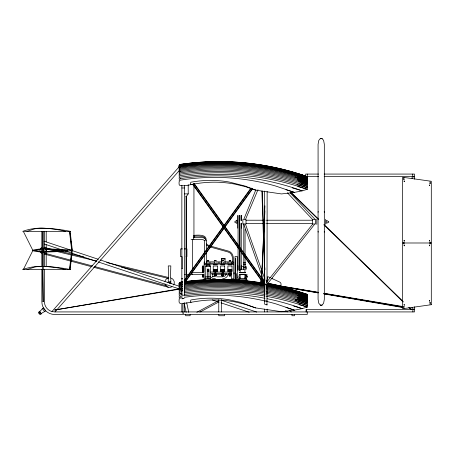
<?xml version="1.0" encoding="UTF-8"?>
<svg xmlns="http://www.w3.org/2000/svg" width="454" height="454" viewBox="0 0 454 454"><rect width="100%" height="100%" fill="white"/><g stroke="black" fill="none" stroke-linecap="round" stroke-linejoin="round"><path stroke-width="0.68" d="M204.975 238.18C204.328 235.876 196.678 235.876 193.915 236.284L193.915 235.348C197.655 235.11 207.711 233.992 205.906 240.892M170.494 278.018L170.812 265.919L168.264 265.919L168.587 278.018M217.33 270.907L217.33 270.017M220.604 270.017L220.786 271.1L220.786 269.824M231.818 270.907L231.875 270.017M264.574 217.903L261.425 282.502L264.903 205.855M264.705 215.071L264.903 210.821M217.091 269.92L217.154 271.1L217.177 269.92M318.078 212.268L318.163 211.507M324.241 232.125L324.326 231.364M69.49 231.364L71.715 250.46L69.507 269.387L70.132 269.5L72.356 250.46L70.126 231.364M69.808 269.557L70.285 265.465M70.444 264.103L71.159 257.963M71.318 256.601L71.636 253.871M228.294 273.546C228.135 276.39 225.513 278.728 222.693 278.739M266.725 281.457L267.781 276.617L270.283 277.763M270.573 284.715L270.777 283.79M271.396 283.926L271.197 284.834L275.572 285.691L275.754 284.874M276.373 285.01L276.197 285.816L280.532 286.843L280.998 284.715A2.372 2.372 0 0 0 279.67 282.053L271.532 278.336M215.956 271.004L215.956 269.92M229.457 271.1L229.457 269.824L229.508 271.072M204.487 264.097L204.351 240.302L204.476 240.694L203.704 239.962L201.78 239.394L193.937 239.315L193.455 238.35L193.937 237.408C197.49 237.913 204.992 235.722 206.394 240.773L206.394 263.428M222.261 271.004L222.261 269.92M223.067 271.072L223.215 269.852L223.124 271.1M230.388 271.072L230.32 269.92M193.773 237.697L193.943 237.408M245.069 229.491L245.069 267.463L244.751 268.013L243.883 267.769L244.116 266.975M167.855 282.45L168.984 282.694L169.7 282.144L169.949 283.018L170.993 283.5M169.064 282.853L169.66 282.269L169.785 283.097M42.943 301.564L43.323 301.564L42.943 301.564L42.597 269.557M205.917 277.916L205.736 278.728L210.508 278.728L210.48 278.308M179.086 180.21L180.227 178.672M179.086 297.977L180.227 296.439A246.891 246.147 0 0 1 182.264 296.116M182.928 313.192L183.314 313.192L182.928 313.192L182.928 303.272M226.313 273.995L225.326 275.703L223.618 276.69M255.886 189.749L243.628 219.747L245.466 219.566L257.98 189.687M272.411 278.733L272.672 278.154M23.642 268.944L32.887 250.46L23.642 231.977M269.279 284.465L269.279 284.085L269.273 284.459L318.197 292.688M228.6 269.824L228.487 271.1M231.358 271.072L231.358 269.852L231.415 271.1M205.736 265.999L210.508 265.999L210.508 279.953L205.736 280.169L205.736 265.999L210.508 265.999M188.211 184.716L188.211 193.892L186.622 196.122L185.987 196.122M250.96 188.092L184.392 280.26L184.392 280.913L251.374 188.172M252.203 188.711L184.392 282.592L184.392 283.245L252.617 188.79M265.051 284.664L243.65 223.884L245.444 224.066L264.739 278.813M266.594 282.269L312.721 224.066L314.945 223.884L266.606 284.942M213.925 271.072L213.845 269.824L213.902 271.072M216.694 269.852L216.694 271.072L216.66 269.824M228.566 271.072L228.566 269.852M44.407 269.557L44.407 301.564L44.776 304.362A10.164 10.164 0 0 0 51.96 311.552L179.171 166.771M55.03 311.921L178.887 170.948M42.404 308.68L38.948 312.534L40.111 314.049L45.74 310.933L43.414 307.903L42.404 308.68L44.73 311.711M222.233 269.852L221.915 270.017L222.233 271.072M222.046 269.852L221.983 271.004M214.867 271.072L214.941 269.92M215.627 274.71L214.992 274.71M222.948 274.71L222.312 274.71M230.269 274.71L229.633 274.71M247.203 276.083L246.437 276.083M320.507 138.464L318.816 140.303L318.078 144.264L318.078 299.362L318.816 303.329L320.507 305.162M321.897 305.162L323.589 303.329L324.326 299.362L324.326 144.264L323.589 140.303L321.897 138.464M180.153 297.983L179.086 299.521L179.08 302.052L179.665 303.141L181.18 303.63M180.272 167.583L179.472 168.196A1.924 1.924 0 0 0 179.086 169.126M180.272 171.561L179.472 172.174A1.924 1.924 0 0 0 179.086 173.105M179.472 282.831L180.272 282.218L179.472 282.785A1.924 1.924 0 0 0 179.086 283.71M180.272 293.358L179.472 293.971A1.924 1.918 0 0 0 179.086 294.896M267.151 191.492L266.98 304.969L264.603 304.152L264.603 191.1M196.832 312.284L218.868 300.503M199.879 312.097L218.851 301.95M42.307 231.364L42.307 269.421L43.261 269.472L43.261 231.364M216.66 271.1L216.774 269.824L216.774 271.1M223.981 271.1L224.094 269.824L224.094 271.1M26.996 231.364L34.612 228.873A34.243 34.243 0 0 1 42.466 228.18A108.421 108.421 0 0 1 65.671 231.37M26.996 269.557L34.612 267.071A34.243 34.243 0 0 1 42.466 266.373M182.463 288.29L54.803 310.003L182.463 288.67M55.03 310.178L55.03 309.798M213.845 271.1L213.959 269.824L213.959 271.1M221.166 271.1L221.166 269.824L221.28 271.1M23.035 269.449L23.892 269.16M180.959 256.538L181.464 256.538M186.049 256.538L186.56 256.538M320.847 138.368L322.238 138.566M321.557 305.258L320.166 305.06M320.166 138.566L321.557 138.368M322.238 305.06L320.847 305.258M43.261 269.472L42.307 269.421M230.348 269.852L230.666 270.907L230.28 271.004M186.049 275.096L186.049 281.9L186.56 281.838L186.56 275.096M182.485 289.975L181.85 290.123L182.485 290.112M183.121 298.511L181.85 298.806L184.222 298.386M285.958 189.676L294.442 192.394L275.981 186.134A217.438 216.785 0 0 0 180.147 180.181L179.086 181.753L179.08 184.284L179.665 185.374C185.272 186.781 191.316 184.074 196.979 183.558A109.505 108.784 0 0 1 234.622 184.074L245.222 186.594L255.636 190.147L281.503 193.932L294.442 192.394L302.131 190.85L307.256 189.312L307.256 174.069M182.741 303.573L196.979 301.331A109.505 108.784 0 0 1 234.622 301.842L245.222 304.362L255.636 307.914L281.503 311.705L294.442 310.161L302.131 308.624L307.256 307.08L307.256 294.385A273.353 273.353 0 0 0 297.103 291.445M182.485 284.669L181.85 284.794L182.485 284.754M193.915 236.284L193.824 235.961M182.485 281.894L181.85 281.968M186.083 281.9L186.56 281.838M204.169 279.84L205.838 279.76M42.784 269.392L42.92 269.415M318.583 174.069L305.667 174.069L305.667 176.351L307.256 176.873A273.353 273.342 0 0 0 299.146 174.432M324.173 174.069L414.491 174.069L414.491 176.617L324.173 176.617M307.256 176.617L318.583 176.617M404.508 178.047L403.447 178.047L403.447 179.642L404.508 179.642M429.444 182.077L430.506 182.077L430.506 183.666L429.444 183.666M181.85 187.984L184.392 187.984M184.392 193.892L188.211 193.892M185.987 196.44L186.622 196.44M246.023 220.224L265.074 220.224M266.487 220.224L312.352 220.224M246.023 223.408L265.074 223.408M266.487 223.408L312.352 223.408M191.077 239.633L193.943 239.633M404.508 242.198L403.447 242.198L403.447 243.792L404.508 243.792M429.444 242.198L430.506 242.198L430.506 243.792L429.444 243.792M402.653 242.992L431.3 242.992M182.485 248.9L180.573 248.9L180.573 256.663M184.392 248.9L186.94 248.9L186.94 256.663M32.529 250.46L33.244 250.46M71.715 250.46L72.356 250.46M221.359 258.684L225.178 258.684M221.359 259.001L225.178 259.001M206.281 261.867L214.742 261.867M216.149 261.867L221.79 261.867M224.605 261.867L233.77 261.867L233.77 279.993M243.543 262.752L243.985 262.752M244.876 262.752L245.325 262.752M206.303 262.821L206.797 262.821M209.657 262.821L210.23 262.821M214.169 262.821L214.742 262.821M218.68 262.821L219.254 262.821M223.192 262.821L223.765 262.821M227.704 262.821L228.277 262.821M231.143 262.821L231.716 262.821M232.181 262.821L233.452 262.821M243.543 263.008L244.019 263.008M244.848 263.008L245.325 263.008M232.289 263.144L205.758 263.144L205.758 264.097M204.169 264.097L233.77 264.097M243.543 264.597L244.019 264.597M244.848 264.597L245.325 264.597M205.917 264.733L210.054 264.733M213.238 264.733L217.375 264.733M220.559 264.733L224.696 264.733M227.88 264.733L232.017 264.733M243.543 264.852L243.985 264.852M244.876 264.852L245.325 264.852M205.917 266.004L206.956 266.004M209.453 266.004L210.054 266.004M241.409 266.646L243.48 266.646M181.85 268.598L182.485 268.598M207.33 269.194L208.919 269.154L208.919 278.728M213.397 269.506L216.961 269.506M220.973 269.506L224.537 269.506M228.039 269.506L231.858 269.506M207.33 270.947L208.919 270.947M207.33 271.049L208.919 271.049M210.588 272.054L214.833 272.054L214.833 276.191L215.786 276.191L215.786 272.054L222.154 272.054L222.154 276.191L223.107 276.191L223.107 272.054L229.474 272.054L229.474 276.191L230.428 276.191L230.428 272.054L231.54 272.054L231.54 279.914M202.359 272.417L192.354 272.417L191.86 273.376L192.354 274.329L202.336 274.329M239.502 272.582L245.546 272.582M239.502 272.74L245.546 272.74M226.654 273.966L211.984 273.966L231.54 273.944L228.05 273.966M214.833 274.29L214.674 276.009M215.786 274.29L215.945 276.009M222.154 274.29L221.995 276.009M223.107 274.29L223.266 276.009M229.474 274.29L229.315 276.009M230.428 274.29L230.587 276.009M239.502 274.329L245.546 274.329M239.502 274.488L245.546 274.488M184.392 274.647L192.354 274.647M240.138 274.806L239.179 274.806L239.179 278.625M244.91 274.806L246.181 274.806L246.181 280.907M246.437 274.806L247.203 274.806M205.736 276.832L210.508 276.832M216.683 276.827L222.568 276.827M239.179 277.672L240.138 277.672M244.91 277.672L245.864 277.672M207.932 278.285L208.312 278.285M181.85 278.467L182.485 278.467M207.33 278.41L208.919 278.41M246.181 278.625L238.861 278.625L238.861 280.283L238.225 280.163M204.964 278.881L205.6 278.881M232.34 278.881L232.976 278.881M181.85 278.983L182.485 278.983M238.861 279.136L238.225 279.136L238.225 280.237M246.181 279.136L246.823 279.136L246.823 280.981M204.169 279.199L205.838 279.199M231.54 279.199L233.77 279.199M238.225 279.261L246.823 279.261M246.181 280.22L246.823 280.22M266.515 280.646L267.151 280.646M181.85 281.287L182.485 281.287M170.812 281.838L168.264 281.838L168.264 278.654M266.515 282.95L267.151 282.95M268.683 283.971L269.318 283.971M181.85 286.616L182.485 286.616M266.515 288.284L267.151 288.284M264.603 300.968L267.151 300.968M429.444 302.324L430.506 302.324L430.506 303.913L429.444 303.913M404.508 306.348L403.447 306.348L403.447 307.943L404.508 307.943M45.252 266.504L46.206 266.538L46.206 244.729M231.54 279.726L233.77 279.806M215.383 278.705L212.364 278.228L211.178 277.4M264.756 284.601L265.068 284.641M246.181 280.839L246.823 280.913M51.96 311.552L54.758 311.921L414.491 311.921L414.491 309.373L306.081 309.373L306.081 311.921M266.515 291.865L267.151 291.928L266.515 291.729M214.384 276.702L212.676 276.327L212.83 276.985L212.801 275.022L212.188 274.091L211.172 273.586M266.515 286.508L267.151 286.593L266.515 286.423M269.279 284.085L318.197 292.308M323.787 293.244L402.749 306.518M323.787 293.63L402.749 306.898M266.901 284.947L266.589 284.896L266.878 284.981M280.459 286.02L318.197 292.541M325.183 293.744L402.749 307.154M280.459 286.4L318.197 292.921M323.787 293.886L402.749 307.534M267.451 284.102L269.324 284.465M267.667 283.109L280.725 285.958M43.959 247.39L83.933 257.049M106.679 262.543L168.706 277.525M48.601 249.484L96.804 261.129M121.593 267.117L168.411 278.427M215.843 271.1L215.61 270.017L215.996 269.92M44.668 253.184L92.554 265.993M94.608 266.543L166.436 285.759M44.367 254.081L91.612 266.719M93.666 267.27L168.303 287.24M285.958 307.443L294.442 310.161L275.981 303.902A217.438 216.785 0 0 0 266.589 301.399M168.298 282.331L168.661 282.45M170.352 283.018L170.715 283.137M44.021 241.21L98.365 259.308M100.379 259.983L178.882 286.128M221.149 300.202L256.714 312.046M44.554 244.07L96.22 261.277M98.234 261.952L179.421 288.988M212.296 299.935L219.004 302.171M221.019 302.841L249.201 312.227M255.636 190.147L245.171 186.078L229.077 182.003A107.019 106.31 0 0 0 190.873 182.224L190.339 183.87L191.134 184.63M255.636 307.914L239.854 302.216L229.077 299.776A107.019 106.31 0 0 0 190.873 299.992L190.339 301.638L191.134 302.398M266.515 304.452L267.151 304.872M206.479 245.234L209.901 246.914L228.061 251.97C232.108 252.986 232.885 257.702 232.34 261.232L233.294 261.232C233.935 257.276 232.783 252.197 228.368 251.068L210.185 246L207.926 245.069L206.451 243.923M289.141 310.144L291.343 311.921M285.657 310.598L287.291 311.921M290.997 192.297L318.402 218.976M323.986 224.412L403.158 301.484M409.247 307.415L411.279 309.39M290.997 192.831L318.402 219.509M323.986 224.946L403.158 302.018M408.742 307.454L410.774 309.429M290.112 192.865L315.252 219.566L312.63 219.566L287.45 192.825M214.725 271.072L214.634 270.017M194.267 183.575L264.194 281.372M193.858 183.66L264.603 282.604M193.035 184.182L264.603 284.278L264.603 284.936L192.621 184.267M220.667 269.852L220.604 270.907M244.984 267.162L245.069 267.463M215.678 271.004L215.656 270.017M186.708 302.767L188.756 312.403M184.125 302.846L186.157 312.414M69.967 232.726L70.762 239.547M70.92 240.909L71.636 247.05M71.794 248.417L72.038 250.46M324.241 211.507L324.326 212.268M318.078 231.364L318.163 232.125M228.027 270.017L228.078 270.907M213.386 270.017L213.437 270.907M262.276 191.089L264.648 261.975M264.835 267.644L264.909 269.772M261.896 191.089L264.903 281.122M42.977 269.557L43.323 301.564M414.667 179.16L414.667 176.935L412.119 176.935L412.119 178.581M414.667 306.825L414.667 309.055L412.119 309.055L412.119 307.403M412.896 309.373L412.896 311.921M412.731 174.069L412.731 176.617M325.597 219.271L325.597 224.361M316.807 219.271L316.807 224.361M315.53 219.566L315.53 224.066M312.352 219.566L312.352 224.066M307.256 311.921L307.256 314.463L54.593 314.463A12.729 12.729 0 0 1 41.859 301.734L41.859 269.557M306.683 309.373L306.683 311.921M294.527 314.463L294.527 315.74L291.979 315.74L291.979 314.463M267.151 309.134L267.151 311.921M264.603 309.095L264.603 311.921M262.06 280.22L262.06 283.404L260.783 283.404L260.783 280.22M261.742 281.174L261.742 282.768L261.101 282.768L261.101 281.174M247.458 276.083L247.458 277.354M246.499 266.646L246.499 269.188M246.023 219.566L246.023 224.066M245.864 274.806L245.864 278.625M245.387 266.447L245.387 269.387M244.91 272.582L244.91 269.233L240.138 269.233L240.138 272.582M244.91 274.488L244.91 278.625M243.798 223.822L243.798 267.463M243.48 266.447L243.48 269.387M242.839 219.566L242.839 224.066M241.568 215.446L241.568 220.434M241.568 223.192L241.568 228.18M241.409 265.686L241.409 269.489M241.25 215.446L241.25 220.565M241.25 223.368L241.25 269.489M240.138 274.488L240.138 278.625M239.979 215.446L239.979 220.565M239.979 223.368L239.979 270.141M239.82 265.686L239.82 270.141M239.661 215.446L239.661 228.18M239.502 265.686L239.502 270.141M239.337 215.446L239.337 270.141M238.066 215.446L238.066 270.141M237.907 265.686L237.907 270.141M237.907 276.083L237.907 277.354M237.748 215.446L237.748 228.18M237.272 276.168L237.272 256.465L235.041 256.465L235.041 279.369M237.272 277.116L237.272 277.439M237.272 277.837L237.272 279.369M236.636 273.609L236.636 279.823M235.677 273.609L235.677 279.823M235.359 258.388L235.359 277.439M234.088 272.712L234.088 273.944M232.181 263.144L232.181 264.097M230.78 274.704L230.78 275.595M230.717 274.903L230.717 275.283M230.621 270.017L230.621 270.907M230.348 260.596L230.348 260.914M230.297 270.017L230.297 270.907M229.554 260.596L229.554 260.914M229.605 270.017L229.605 270.907M229.185 274.903L229.185 275.283M229.122 274.704L229.122 275.595M225.019 259.001L225.019 263.144M224.497 314.463L224.497 315.74L218.771 315.74L218.771 314.463M223.459 274.704L223.459 275.595M223.028 260.596L223.028 260.914M222.948 272.406L222.948 274.25M222.233 260.596L222.233 260.914M221.864 274.903L221.864 275.283M221.802 274.704L221.802 275.595M221.518 259.001L221.518 263.144M221.319 299.64L221.319 311.921M218.771 299.64L218.771 311.921M216.138 274.704L216.138 275.595M216.07 274.903L216.07 275.283M215.979 270.017L215.979 270.907M215.707 260.596L215.707 260.914M215.627 272.406L215.627 274.25M214.912 260.596L214.912 260.914M214.481 274.704L214.481 275.595M208.386 260.596L208.386 260.914M207.591 260.596L207.591 260.914M207.33 269.154L207.33 278.728M204.169 261.867L204.169 272.338M204.169 273.711L204.169 280.027M203.534 266.004L203.534 272.338M203.534 274.318L203.534 277.144M203.375 266.004L203.375 272.423M203.375 274.227L203.375 277.144M202.734 266.004L202.734 272.338M202.734 274.312L202.734 277.15M202.575 266.004L202.575 272.338M202.575 274.318L202.575 277.15M202.257 267.304L202.257 268.53M193.943 183.314L193.943 237.521M192.354 239.633L192.354 272.548M190.124 314.463L190.124 315.74L185.669 315.74L185.669 314.463M186.56 196.44L186.56 273.966M186.049 196.44L186.049 273.966M184.392 185.266L184.392 295.219L181.85 295.219L181.85 185.266M184.392 302.914L184.392 311.921M182.167 256.663L182.167 268.121M181.85 303.505L181.85 311.921M170.812 278.654L170.812 283.427M46.206 231.364L46.206 241.914M44.407 231.364L44.407 248.917M44.407 251.726L44.407 266.475L41.859 266.379L41.859 251.669M41.859 231.364L41.859 248.871M41.757 313.322A1.589 1.589 0 0 1 39.021 313.68A1.589 1.589 0 0 1 40.077 311.132M42.562 252.038A48.334 48.334 0 0 1 32.887 250.778L32.887 250.143A48.334 48.334 0 0 1 42.562 248.883M43.136 248.871A492.562 492.562 0 0 1 72.038 250.143L72.038 250.778A492.562 492.562 0 0 1 43.136 252.055M42.818 249.91A0.636 0.636 0 0 1 43.771 250.46A0.636 0.636 0 0 1 42.818 251.011M46.206 249.638A3.184 3.184 0 0 1 46.206 251.283M45.383 252.713A3.184 3.184 0 0 1 44.725 253.219M41.541 253.219A3.184 3.184 0 0 1 40.378 252.055M40.06 251.283A3.184 3.184 0 0 1 40.06 249.638M40.378 248.871A3.184 3.184 0 0 1 41.541 247.702M44.725 247.702A3.184 3.184 0 0 1 45.383 248.207M170.778 278.018A4.773 4.773 0 0 1 173.672 285.021M171.924 286.769A4.773 4.773 0 0 1 164.927 283.869M164.927 281.395A4.773 4.773 0 0 1 168.303 278.018M305.99 176.175A267.031 267.031 0 0 0 180.272 164.405L179.472 165.012A1.924 1.924 0 0 0 179.086 165.943M305.99 176.22A267.031 267.031 0 0 0 180.272 164.456L179.472 165.063A1.924 1.924 0 0 0 179.086 165.994M180.272 167.594A267.031 266.821 0 0 1 307.256 179.784A273.353 273.138 0 0 0 297.784 177.037M179.086 169.972A1.924 1.924 0 0 1 179.472 169.041L180.272 168.428A267.031 266.765 0 0 1 307.256 180.63A273.353 273.075 0 0 0 297.784 177.883M297.784 175.647A273.353 273.234 0 0 1 307.256 178.399A267.031 266.912 0 0 0 180.272 166.198L179.472 166.805A1.924 1.924 0 0 0 179.086 167.73M299.146 176.668A273.353 273.189 0 0 1 307.256 179.046A267.031 266.873 0 0 0 180.272 166.845L179.472 167.452A1.924 1.924 0 0 0 179.086 168.377M297.784 178.825A273.353 273.013 0 0 1 307.256 181.572A267.031 266.702 0 0 0 180.272 169.382L179.472 169.989A1.924 1.924 0 0 0 179.086 170.914M180.221 178.643A246.891 246.147 0 0 1 302.126 190.862A252.555 251.8 0 0 0 292.382 187.928M307.256 176.81A267.031 267.02 0 0 0 180.272 164.609L179.472 165.211A1.924 1.924 0 0 0 179.086 166.141M297.784 173.859A273.353 273.353 0 0 1 305.911 176.197M297.784 173.91A273.353 273.353 0 0 1 305.911 176.248M179.086 166.391A1.924 1.924 0 0 1 179.472 165.46L180.272 164.847A267.031 267.003 0 0 1 307.256 177.06A273.353 273.325 0 0 0 297.784 174.308M179.086 178.666A1.924 1.918 0 0 1 179.472 177.741L180.272 177.128A267.037 266.237 0 0 1 307.256 189.307A273.353 272.536 0 0 0 297.784 186.566M298.465 174.841A273.353 273.302 0 0 1 307.256 177.406A267.031 266.98 0 0 0 180.272 165.205L179.472 165.806A1.924 1.924 0 0 0 179.086 166.737M298.465 175.289A273.353 273.268 0 0 1 307.256 177.855A267.031 266.952 0 0 0 180.272 165.653L179.472 166.255A1.924 1.924 0 0 0 179.086 167.186M297.784 179.869A273.353 272.939 0 0 1 307.256 182.616A267.031 266.629 0 0 0 180.272 170.426L179.472 171.033A1.924 1.924 0 0 0 179.086 171.958M295.06 177.156A273.353 273.075 0 0 1 297.103 177.701M180.272 171.572A267.031 266.555 0 0 1 307.256 183.757A273.353 272.865 0 0 0 298.465 181.191M300.503 182.996A273.353 272.78 0 0 1 307.256 184.994A267.031 266.47 0 0 0 180.272 172.815L179.472 173.417A1.924 1.924 0 0 0 179.086 174.342M299.146 183.961A273.353 272.684 0 0 1 307.256 186.333A267.031 266.379 0 0 0 180.272 174.154L179.472 174.762A1.924 1.918 0 0 0 179.086 175.687M179.086 177.128A1.924 1.918 0 0 1 179.472 176.203L180.272 175.59A267.031 266.282 0 0 1 307.256 187.769A273.353 272.587 0 0 0 297.103 184.84M180.272 282.229A267.031 267.031 0 0 1 182.264 281.945M184.262 281.673A267.031 267.031 0 0 1 205.639 279.743M210.338 279.55A267.031 267.031 0 0 1 264.466 283.319M280.237 286.536A267.031 267.031 0 0 1 307.256 294.43M182.264 285.078A267.031 266.821 0 0 0 180.272 285.362L179.472 285.969A1.924 1.924 0 0 0 179.086 286.894M184.262 284.811A267.031 266.821 0 0 1 265.125 286.565M266.447 286.797A267.031 266.821 0 0 1 307.256 297.557A273.353 273.138 0 0 0 299.146 295.179M182.264 284.329A267.031 266.873 0 0 0 180.272 284.613L179.472 285.22A1.924 1.924 0 0 0 179.086 286.151M184.262 284.062A267.031 266.873 0 0 1 265.125 285.821M266.447 286.054A267.031 266.873 0 0 1 307.256 296.814A273.353 273.189 0 0 0 298.465 294.249M179.086 287.74A1.924 1.924 0 0 1 179.472 286.809L180.272 286.196A267.031 266.765 0 0 1 182.264 285.924M184.262 285.657A267.031 266.765 0 0 1 265.125 287.41M266.447 287.643A267.031 266.765 0 0 1 307.256 298.397A273.353 273.075 0 0 0 297.784 295.65M299.146 293.789A273.353 273.234 0 0 1 307.256 296.167A267.031 266.912 0 0 0 266.447 285.407M182.264 283.682A267.031 266.912 0 0 0 180.272 283.966L179.472 284.573A1.924 1.924 0 0 0 179.086 285.504M184.262 283.415A267.031 266.912 0 0 1 265.125 285.174M182.264 283.137A267.031 266.952 0 0 0 180.272 283.421L179.472 284.028A1.924 1.924 0 0 0 179.086 284.953M184.262 282.87A267.031 266.952 0 0 1 265.125 284.624M266.447 284.862A267.031 266.952 0 0 1 307.256 295.622A273.353 273.268 0 0 0 297.784 292.87M182.264 286.866A267.031 266.702 0 0 0 180.272 287.149L179.472 287.757A1.924 1.924 0 0 0 179.086 288.682M184.262 286.599A267.031 266.702 0 0 1 265.125 288.352M266.447 288.591A267.031 266.702 0 0 1 307.256 299.339A273.353 273.013 0 0 0 299.146 296.967M182.264 294.623A267.037 266.237 0 0 0 180.272 294.907L179.472 295.514A1.924 1.918 0 0 0 179.086 296.439M184.262 294.357A267.037 266.237 0 0 1 265.125 296.11M266.447 296.343A267.037 266.237 0 0 1 307.256 307.08A273.353 272.536 0 0 0 299.146 304.708M184.307 295.832A246.891 246.147 0 0 1 265.022 298.284M267.043 298.687A246.891 246.147 0 0 1 302.126 308.635A252.555 251.8 0 0 0 293.687 306.064M182.264 282.093A267.031 267.02 0 0 0 180.272 282.377L179.472 282.984A1.924 1.924 0 0 0 179.086 283.909M184.262 281.821A267.031 267.02 0 0 1 205.639 279.891M210.338 279.698A267.031 267.02 0 0 1 264.466 283.466M267.764 284.056A267.031 267.02 0 0 1 269.086 284.306M270.402 284.562A267.031 267.02 0 0 1 273.688 285.226M275.005 285.509A267.031 267.02 0 0 1 276.31 285.793M276.968 285.935A267.031 267.02 0 0 1 307.256 294.578A273.353 273.342 0 0 0 297.784 291.831M180.147 297.949A217.438 216.785 0 0 1 182.196 297.631M184.25 297.33A217.438 216.785 0 0 1 265.244 301.076M182.264 282.689A267.031 266.98 0 0 0 180.272 282.973L179.472 283.58A1.924 1.924 0 0 0 179.086 284.505M184.262 282.422A267.031 266.98 0 0 1 265.125 284.176M266.447 284.414A267.031 266.98 0 0 1 307.256 295.174A273.353 273.302 0 0 0 297.784 292.427M295.06 291.105A273.353 273.342 0 0 1 297.103 291.644M182.264 282.343A267.031 267.003 0 0 0 180.272 282.626L179.472 283.228A1.924 1.924 0 0 0 179.086 284.159M184.262 282.07A267.031 267.003 0 0 1 265.125 283.829M267.105 284.187A267.031 267.003 0 0 1 307.256 294.828A273.353 273.325 0 0 0 299.146 292.45M182.264 287.915A267.031 266.629 0 0 0 180.272 288.199L179.472 288.801A1.924 1.924 0 0 0 179.086 289.726M184.262 287.643A267.031 266.629 0 0 1 265.125 289.397M266.447 289.635A267.031 266.629 0 0 1 307.256 300.383A273.353 272.939 0 0 0 297.103 297.455M182.264 289.056A267.031 266.555 0 0 0 180.272 289.34L179.472 289.947A1.924 1.924 0 0 0 179.086 290.872M184.262 288.789A267.031 266.555 0 0 1 265.125 290.543M266.447 290.776A267.031 266.555 0 0 1 307.256 301.524A273.353 272.865 0 0 0 297.784 298.777M182.264 291.644A267.031 266.379 0 0 0 180.272 291.928L179.472 292.529A1.924 1.918 0 0 0 179.086 293.454M184.262 291.372A267.031 266.379 0 0 1 265.125 293.125M266.447 293.363A267.031 266.379 0 0 1 307.256 304.101A273.353 272.684 0 0 0 297.784 301.36M180.272 293.369A267.031 266.282 0 0 1 182.264 293.085M184.262 292.819A267.031 266.282 0 0 1 265.125 294.567M266.447 294.805A267.031 266.282 0 0 1 307.256 305.536A273.353 272.587 0 0 0 297.784 302.795M295.06 299.294A273.353 272.78 0 0 1 297.103 299.833M297.784 300.02A273.353 272.78 0 0 1 307.256 302.767A267.031 266.47 0 0 0 266.447 292.018M295.06 300.633A273.353 272.684 0 0 1 297.103 301.172M182.264 290.299A267.031 266.47 0 0 0 180.272 290.583L179.472 291.19A1.924 1.924 0 0 0 179.086 292.115M184.262 290.032A267.031 266.47 0 0 1 265.125 291.786M43.113 266.39A108.421 108.421 0 0 1 65.671 269.562M224.497 270.907L224.475 269.824L224.497 270.907M224.651 270.907L224.628 269.824L224.651 270.907M221.177 269.92L221.223 271.072L221.177 269.92M228.385 269.92C227.908 272.559 229.571 269.846 228.385 269.92M231.529 270.907C230.484 271.577 231.812 268.172 231.529 270.907M404.111 240.314L404.247 241.051L404.111 240.314M404.111 304.464L404.247 305.201L404.111 304.464M404.111 180.896L404.247 181.674L404.111 180.896M404.111 245.047L404.247 245.824L404.111 245.047M429.575 184.982L429.711 185.675L429.575 184.982M429.575 245.103L429.711 245.801L429.575 245.103M429.575 240.291L429.711 241.023L429.575 240.291M429.575 300.417L429.711 301.15L429.575 300.417M169.263 282.473C169.331 283.733 170.392 281.9 169.263 282.473M207.989 269.937L208.261 270.204L207.989 269.954M40.094 312.46L40.031 312.908L40.48 312.965L40.537 312.517L40.094 312.46M236.795 220.224L234.565 221.972L236.795 223.408L236.795 220.224M328.781 221.972L326.551 223.408L326.551 220.224L328.781 221.972M34.697 250.404L34.697 250.517A47.698 47.698 0 0 0 41.445 251.357L41.445 249.564A47.698 47.698 0 0 0 34.697 250.404M182.02 282.456L182.485 282.428L182.02 282.456M431.3 304.708L402.653 308.737L402.653 177.253L431.3 181.277L431.3 304.708M67.374 250.46L67.186 250.472A491.926 491.926 0 0 1 47.942 251.323L44.929 251.38L44.889 249.541L47.942 249.598A491.926 491.926 0 0 1 67.186 250.449L67.374 250.46M70.444 231.364L22.7 231.364A51.915 51.915 0 0 1 41.796 228.18A163.446 163.446 0 0 1 70.444 231.364M208.783 260.596L207.194 260.596L207.194 260.914L208.783 260.914L208.783 260.596M216.104 260.596L214.515 260.596L214.515 260.914L216.104 260.914L216.104 260.596M223.425 260.596L221.836 260.596L221.836 260.914L223.425 260.914L223.425 260.596M230.746 260.596L229.156 260.596L229.156 260.914L230.746 260.914L230.746 260.596M217.375 266.004L213.238 266.004L213.238 271.736L217.375 271.736L217.375 266.004M224.696 266.004L220.559 266.004L220.559 271.736L224.696 271.736L224.696 266.004M232.017 266.004L227.88 266.004L227.88 271.736L232.017 271.736L232.017 266.004M70.444 269.557L22.7 269.557A51.915 51.915 0 0 1 41.796 266.373A163.446 163.446 0 0 1 70.444 269.557M260.868 285.413L262.06 285.611L260.868 285.413M268.723 284.499L269.318 284.618L268.723 284.499"/></g></svg>
